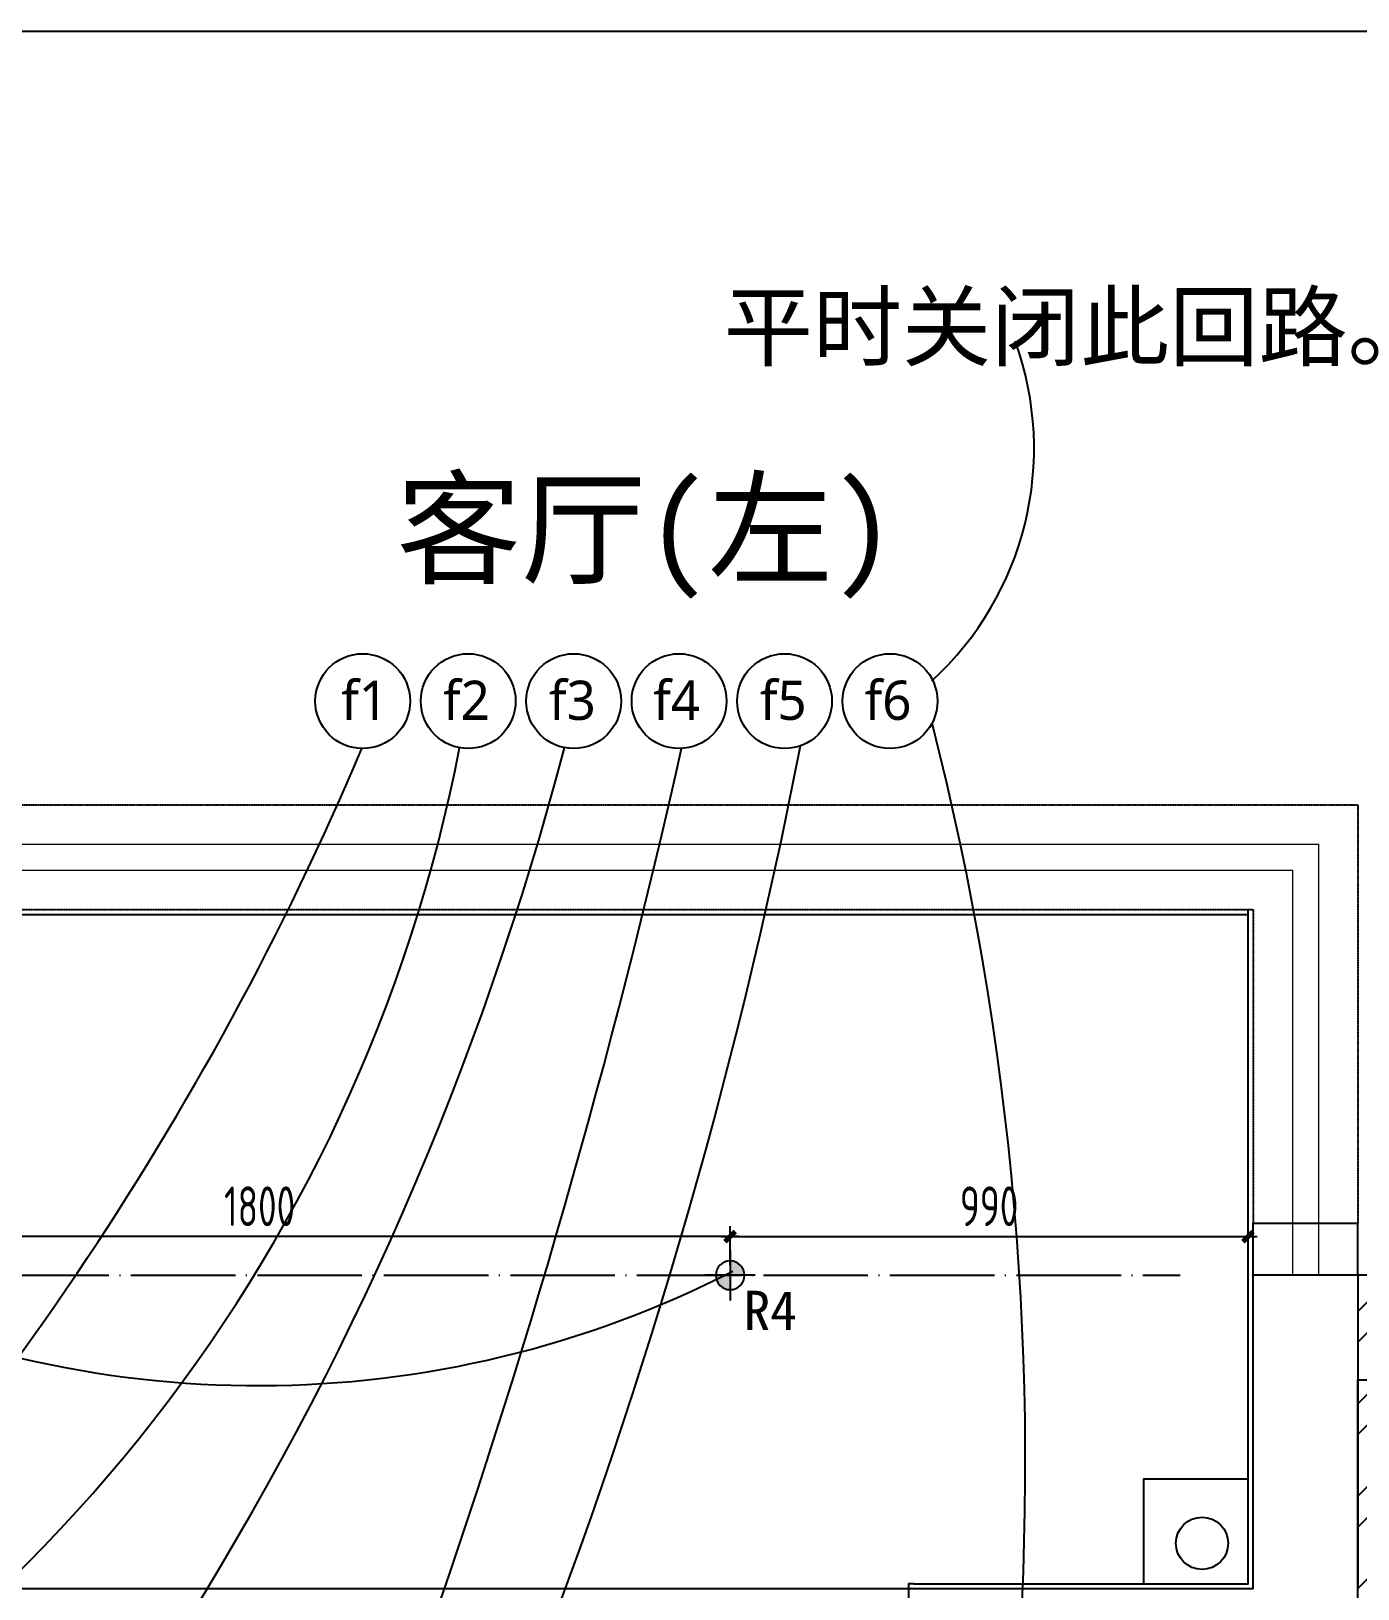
# Model space of a CAD drawing. Extents: x 11992 to 29481, y -6727 to 6811.
# Drawn here: x 20562 to 23100, y 3831 to 6811 of the extents above; entities that cross this region are included whole.
import ezdxf

# ---------------------------------------------------------------- set-up
doc = ezdxf.new("R2010")
doc.units = 0
doc.header["$MEASUREMENT"] = 0
doc.linetypes.add('DASHED', pattern=[19.05, 12.7, -6.35])
doc.linetypes.add('DOTE', pattern=[2.42, 2, -0.2, 0.02, -0.2])
doc.layers.get('0').update_dxf_attribs({"color": 8, "linetype": 'CONTINUOUS'})
doc.layers.get('Defpoints').update_dxf_attribs({"color": 8, "linetype": 'CONTINUOUS'})
for name, color, linetype in [('__附着_S88-LYGC-YTC-10_SEN147J2_设计区$0$PUB_HATCH', 8, 'CONTINUOUS'), ('DQ-BEAM-DASH', 8, 'DASHED'), ('E_WINDOW', 8, 'CONTINUOUS'), ('FF-FINISH【完成面】', 8, 'CONTINUOUS'), ('WALL', 8, 'CONTINUOUS'), ('zoylight 2射灯', 1, 'CONTINUOUS'), ('zoylight 3编号', 7, 'CONTINUOUS'), ('zoylight 4标注', 9, 'CONTINUOUS'), ('zoylight 5回路', 4, 'CONTINUOUS'), ('洁具', 8, 'CONTINUOUS')]:
    doc.layers.add(name, color=color, linetype=linetype)
doc.layers.add('L-栏杆扶手', color=8, linetype='CONTINUOUS', lineweight=13)
doc.layers.add('S-下方看线', color=8, linetype='CONTINUOUS', lineweight=9)
doc.styles.add('CCD-DIM', font='archs.shx', dxfattribs={"width": 0.8})
doc.styles.get("Standard").update_dxf_attribs({"font": 'arial.ttf'})
doc.styles.add('TFB MS 3mm at 1 to 25', font='arial.ttf', dxfattribs={"height": 75})
doc.styles.add('宋体', font='')
doc.styles.get('宋体').set_extended_font_data('SimSun')
doc.dimstyles.new('zoylight_DIM_40', dxfattribs={"dimscale": 40, "dimtxt": 1.9, "dimasz": 0.4, "dimexe": 0.5, "dimexo": 0.5, "dimgap": 0.5, "dimtad": 1, "dimdec": 0, "dimrnd": 5, "dimzin": 12, "dimdsep": 46, "dimtxsty": 'CCD-DIM', "dimblk": 'CCD_Dimension_Tick', "dimcen": 0.125, "dimclrd": 44, "dimclre": 44, "dimclrt": 50, "dimadec": 0, "dimazin": 0, "dimtfac": 1, "dimtdec": 0, "dimtmove": 2, "dimatfit": 3, "dimldrblk": 'CCD_Leader_Dot', "dimfxl": 0, "dimtvp": 1, "dimtolj": 1, "dimtzin": 0, "dimarcsym": 0})

# ---------------------------------------------------------------- blocks, each defined once
blk = doc.blocks.new('A$C00F337EA')
at = {"layer": '__附着_S88-LYGC-YTC-10_SEN147J2_设计区$0$PUB_HATCH'}
h = blk.add_hatch(dxfattribs=at)
h.set_pattern_fill('金属', color=256, scale=50, style=0)
h.set_pattern_definition([(45, (0, 0), (-88.3883, 88.3883), []), (45, (58.93, 0), (-88.3883, 88.3883), [])])
h.paths.add_polyline_path([(10800, 1200), (10800, 1400), (10300, 1400), (10300, 800), (10500, 800), (10500, 1200)])
at = {"layer": 'WALL'}
for p, q in [((10800, 1400), (10300, 1400)), ((10300, 1400), (10300, 800))]:
    blk.add_line(p, q, dxfattribs=at)
blk = doc.blocks.new('MB-B')
at = {"layer": 'DQ-BEAM-DASH', "ltscale": 0.01}
for p, q in [((-11200, 9700), (-7000, 9700)), ((-7000, 9700), (-7000, 8900)), ((-11000, 9500), (-7200, 9500)), ((-7200, 9500), (-7200, 8900))]:
    blk.add_line(p, q, dxfattribs=at)
blk = doc.blocks.new('CCD_Dimension_Tick')
at = {"color": 0, "linetype": 'ByBlock'}
for p, q in [((-1.09, 0), (0, 0)), ((0, 0), (1.09, 0))]:
    blk.add_line(p, q, dxfattribs=at)
at = {"color": 0, "linetype": 'Continuous', "const_width": 0.608}
blk.add_lwpolyline([(-0.61, -0.61), (0.61, 0.61)], dxfattribs=at)
blk = doc.blocks.new('*D52')
at = {"layer": 'Defpoints', "color": 0, "linetype": 'Continuous'}
for p in [(22889.6, 4504.5), (21898.9, 4430.5), (22889.6, 4430.5, 0)]:
    blk.add_point(p, dxfattribs=at)
at = {"layer": 'zoylight 4标注', "color": 44, "lineweight": -2}
for p, q in [((21898.9, 4450.5), (21898.9, 4524.5)), ((21914.9, 4504.5), (22873.6, 4504.5))]:
    blk.add_line(p, q, dxfattribs=at)
at = {"layer": 'zoylight 4标注', "color": 44, "linetype": 'Continuous', "lineweight": -2}
blk.add_line((22889.6, 4450.5), (22889.6, 4524.5), dxfattribs=at)
at = {"layer": 'zoylight 4标注', "color": 44, "linetype": 'Continuous', "lineweight": -2, "xscale": 16, "yscale": 16, "zscale": 16, "rotation": 180}
blk.add_blockref('CCD_Dimension_Tick', (21898.9, 4504.5), dxfattribs=at)
at = {"layer": 'zoylight 4标注', "color": 44, "linetype": 'Continuous', "lineweight": -2, "xscale": 16, "yscale": 16, "zscale": 16}
blk.add_blockref('CCD_Dimension_Tick', (22889.6, 4504.5), dxfattribs=at)
at = {"layer": 'zoylight 4标注', "color": 50, "linetype": 'Continuous', "insert": (22394.3, 4562.5), "char_height": 76, "attachment_point": 5, "style": 'CCD-DIM'}
blk.add_mtext('\\A1;990', dxfattribs=at)
blk = doc.blocks.new('CCD_Leader_Dot')
at = {"color": 0, "linetype": 'ByBlock'}
blk.add_line((-5, 0), (-10, 0), dxfattribs=at)
at = {"color": 0, "linetype": 'ByBlock', "const_width": 5}
blk.add_lwpolyline([(-2.5, 0, 1), (2.5, 0, 1)], format="xyb", close=True, dxfattribs=at)
blk = doc.blocks.new('嵌入式射灯55')
at = {"layer": 'zoylight 2射灯'}
h = blk.add_hatch(color=256, dxfattribs=at)
h.dxf.hatch_style = 1
h.paths.add_polyline_path([(0, 0), (0, 27.5, 0.41421356), (-27.5, 0)])
h.paths.add_polyline_path([(0, -27.5, 0.41421356), (27.5, 0), (0, 0)])
for p, q in [((0, -48.125), (0, 48.125)), ((48.125, 0), (-48.125, 0))]:
    blk.add_line(p, q, dxfattribs=at)
blk.add_circle((0, 0), 27.5, dxfattribs=at)
blk = doc.blocks.new('*D140')
at = {"layer": 'Defpoints', "color": 0, "linetype": 'Continuous'}
for p in [(20098.9, 4504.5), (20098.9, 4430.5), (21898.9, 4430.5)]:
    blk.add_point(p, dxfattribs=at)
at = {"layer": 'zoylight 5回路', "color": 44, "linetype": 'Continuous', "lineweight": -2}
blk.add_line((20098.9, 4450.5), (20098.9, 4524.5), dxfattribs=at)
at = {"layer": 'zoylight 5回路', "color": 44, "lineweight": -2}
for p, q in [((21882.9, 4504.5), (20114.9, 4504.5)), ((21898.9, 4450.5), (21898.9, 4524.5))]:
    blk.add_line(p, q, dxfattribs=at)
at = {"layer": 'zoylight 5回路', "color": 44, "linetype": 'Continuous', "lineweight": -2, "xscale": 16, "yscale": 16, "zscale": 16, "rotation": 180}
blk.add_blockref('CCD_Dimension_Tick', (20098.9, 4504.5), dxfattribs=at)
at = {"layer": 'zoylight 5回路', "color": 44, "linetype": 'Continuous', "lineweight": -2, "xscale": 16, "yscale": 16, "zscale": 16}
blk.add_blockref('CCD_Dimension_Tick', (21898.9, 4504.5), dxfattribs=at)
at = {"layer": 'zoylight 5回路', "color": 50, "linetype": 'Continuous', "insert": (20998.9, 4562.5), "char_height": 76, "attachment_point": 5, "style": 'CCD-DIM'}
blk.add_mtext('\\A1;1800', dxfattribs=at)

msp = doc.modelspace()

# ---------------------------------------------------------------- linework, layer by layer
msp.add_line((22899.6, 3830.6, -2440.4), (19099.6, 3830.6, -2440.4))
at = {"layer": 'FF-FINISH【完成面】', "linetype": 'ByBlock', "elevation": 0}
for points in [[(22250, 3840.5), (22689.6, 3840.5), (22889.6, 3840.5), (22889.6, 4050.5), (22889.6, 5130.5)], [(22889.6, 3840.5), (22889.6, 3940.5), (22889.6, 4040.5), (22689.6, 4040.5), (22689.6, 3840.5)], [(22250, 3840.5), (22240, 3840.5), (22240, 3781.2)]]:
    msp.add_lwpolyline(points, dxfattribs=at)
at = {"layer": 'FF-FINISH【完成面】', "elevation": 0}
msp.add_lwpolyline([(19109.6, 4440.5), (19109.6, 5120.5), (22889.6, 5120.5)], dxfattribs=at)
at = {"layer": 'L-栏杆扶手'}
for points in [[(18974.6, 4430.5), (18974.6, 5255.5), (23024.6, 5255.5), (23024.6, 4430.5)], [(19024.6, 4430.5), (19024.6, 5205.5), (22974.6, 5205.5), (22974.6, 4430.5)]]:
    msp.add_lwpolyline(points, dxfattribs=at)
at = {"layer": 'S-下方看线'}
for points in [[(18899.6, 4430.5), (18899.6, 5330.5), (23099.6, 5330.5), (23099.6, 4430.5)], [(19099.6, 4430.5), (19099.6, 5130.5), (22899.6, 5130.5), (22899.6, 4430.5)]]:
    msp.add_lwpolyline(points, dxfattribs=at)
at = {"layer": 'WALL'}
for p, q in [((22899.6, 4430.5), (22899.6, 4530.5)), ((22899.6, 4530.5), (23099.6, 4530.5)), ((23099.6, 4430.5), (23099.6, 4530.5)), ((22899.6, 3830.5), (22899.6, 4430.5)), ((23599.6, 4430.5), (22899.6, 4430.5)), ((23099.6, 3630.5), (23099.6, 4230.5)), ((23099.6, 4230.5), (23599.6, 4230.5))]:
    msp.add_line(p, q, dxfattribs=at)
at = {"layer": 'zoylight 4标注', "color": 9, "linetype": 'DOTE', "ltscale": 100}
msp.add_line((19300.6, 4430.5), (22759.5, 4430.5), dxfattribs=at)
at = {"layer": 'zoylight 5回路', "color": 8, "linetype": 'Continuous'}
msp.add_lwpolyline([(11991.6, 6810.7), (29481.3, 6810.7), (29481.3, -6701.7), (11991.6, -6701.7)], close=True, dxfattribs=at)
at = {"layer": 'zoylight 5回路', "color": 4}
for centre in [(21196.1, 5528.9), (21397.9, 5528.9), (21599.6, 5528.9), (21801.3, 5528.9), (22003, 5528.9), (22204.8, 5528.9)]:
    msp.add_circle(centre, 90.7, dxfattribs=at)
at = {"layer": 'zoylight 5回路', "linetype": 'Continuous'}
for centre, radius, start, end in [((21877.9, 6012.1), 602.4, 312.5149, 19.9377), ((16765.6, 4071.7), 5698, 336.755, 14.3793), ((15712.9, 6983.7), 6068.9, 309.83038, 345.26327), ((18411.6, 6014.7), 3025, 293.2749, 349.043), ((15734.7, 7753.4), 5930.6, 314.92444, 337.02195), ((11618.1, 7478.7), 10612.5, 327.8457, 348.94395), ((6873.4, 8785.5), 15303.2, 333.81871, 347.36605), ((20996.2, 6210.7), 1991.3, 243.2303, 297.1245)]:
    msp.add_arc(centre, radius, start, end, dxfattribs=at)
at = {"layer": '洁具'}
msp.add_circle((22801.6, 3917.7), 50, dxfattribs=at)

# ---------------------------------------------------------------- block references
msp.add_blockref('MB-B', (30099.6, -4369.5))
at = {"layer": 'E_WINDOW'}
msp.add_blockref('A$C00F337EA', (12799.6, 3030.5), dxfattribs=at)
at = {"layer": 'zoylight 2射灯', "xscale": -1, "rotation": 180}
msp.add_blockref('嵌入式射灯55', (21898.9, 4430.5), dxfattribs=at)

# ---------------------------------------------------------------- texts
at = {"layer": 'zoylight 3编号', "color": 8, "attachment_point": 1}
for s, insert, char_height, width in [('{\\fMicrosoft YaHei|b0|i0|c134|p34;\\C4;平时关闭此回路。}', (21886.5, 6307.8), 125, 1562.698), ('{\\fMicrosoft YaHei|b0|i0|c134|p34;\\W1.58351;\\C4; \\W1;f1}', (21114.8, 5568.1), 75, 161.582), ('{\\fMicrosoft YaHei|b0|i0|c134|p34;\\W1.31206;\\C4; \\W1;f2}', (21316.5, 5568.1), 75, 161.582), ('{\\fMicrosoft YaHei|b0|i0|c134|p34;\\W1.34836;\\C4; \\W1;f3}', (21518.3, 5568.1), 75, 161.582), ('{\\fMicrosoft YaHei|b0|i0|c134|p34;\\W1.25513;\\C4; \\W1;f4}', (21720, 5568.1), 75, 161.582), ('{\\fMicrosoft YaHei|b0|i0|c134|p34;\\W1.34423;\\C4; \\W1;f5}', (21921.7, 5568.1), 75, 161.582), ('{\\fMicrosoft YaHei|b0|i0|c134|p34;\\W1.2939;\\C4; \\W1;f6}', (22123.4, 5568.1), 75, 161.582)]:
    msp.add_mtext(s, dxfattribs=dict(at, insert=insert, char_height=char_height, width=width))
at = {"layer": 'zoylight 3编号', "insert": (21924.6, 4400.9), "char_height": 75, "width": 104.77, "attachment_point": 1, "style": 'TFB MS 3mm at 1 to 25'}
msp.add_mtext('{\\fSimHei|b0|i0|c134|p49;R4}', dxfattribs=at)
at = {"layer": 'zoylight 5回路', "style": '宋体'}
msp.add_text('客厅(左)', height=175, dxfattribs=at).set_placement((21260.4, 5771.5))

# ---------------------------------------------------------------- dimensions: what is measured, and where the dimension line sits
at = {"layer": 'zoylight 4标注', "linetype": 'Continuous'}
dim = msp.add_aligned_dim(p1=(21898.9, 4430.5), p2=(22889.6, 4430.5, 0), distance=74, dimstyle='zoylight_DIM_40', dxfattribs=at)
dim.commit()
dim.dimension.update_dxf_attribs({"geometry": '*D52', "text_midpoint": (22394.3, 4562.5)})
at = {"layer": 'zoylight 5回路', "linetype": 'Continuous'}
dim = msp.add_aligned_dim(p1=(21898.9, 4430.5), p2=(20098.9, 4430.5), distance=-74, dimstyle='zoylight_DIM_40', dxfattribs=at)
dim.commit()
dim.dimension.update_dxf_attribs({"geometry": '*D140', "text_midpoint": (20998.9, 4562.5)})

doc.saveas('drawing.dxf')
